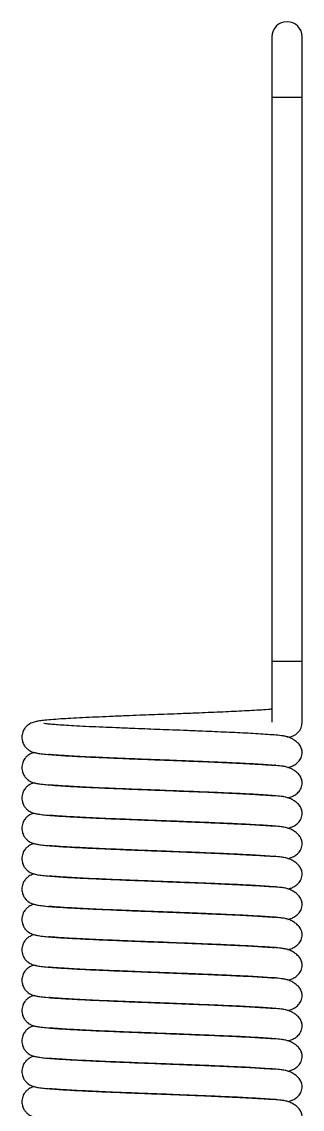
# Model space of a CAD drawing. Header units: millimetres. Extents: x -22 to 51, y -76 to 267.
# Drawn here: x -22 to 22, y 96.5 to 267.2 of the extents above; entities that cross this region are included whole.
import ezdxf

# ---------------------------------------------------------------- set-up
doc = ezdxf.new("R2010")
doc.units = ezdxf.units.MM

msp = doc.modelspace()

# ---------------------------------------------------------------- linework, layer by layer
at = {"color": 7, "linetype": 'Continuous', "lineweight": 25}
for p, q in [((17.23, 264.79), (17.23, 157.29)), ((21.98, 157.29), (21.98, 264.79)), ((21.98, 255.29), (17.23, 255.29)), ((21.98, 166.79), (17.23, 166.79)), ((21.95, 157.18), (21.98, 157.29))]:
    msp.add_line(p, q, dxfattribs=at)
for centre, start, end in [((19.6, 264.79), 0, 180), ((19.6, 157.29), 271.7047, 0)]:
    msp.add_arc(centre, 2.38, start, end, dxfattribs=at)
for points, knots in [([(17.23, 159.3), (17.02, 159.28), (16.47, 159.23), (15.27, 159.15), (13.77, 159.07), (11.64, 158.95), (9.29, 158.85), (6.79, 158.74), (4.7, 158.66), (2.54, 158.57), (0.37, 158.49), (-1.6, 158.41), (-3.62, 158.34), (-5.87, 158.24), (-8.19, 158.15), (-10.45, 158.05), (-12.48, 157.96), (-14.31, 157.86), (-15.99, 157.76), (-17.43, 157.66), (-18.59, 157.55), (-19.35, 157.45), (-20.04, 157.31), (-20.59, 157.11), (-21.05, 156.82), (-21.44, 156.45), (-21.81, 155.88), (-22.01, 155.11), (-21.94, 154.33), (-21.68, 153.7), (-21.33, 153.24), (-20.87, 152.85), (-20.29, 152.57), (-19.8, 152.45), (-19.13, 152.33), (-18.19, 152.22), (-16.98, 152.13), (-15.55, 152.03), (-14.08, 151.94), (-12.48, 151.86), (-10.23, 151.75), (-7.77, 151.65), (-5.21, 151.54), (-3.21, 151.46), (-1.19, 151.38), (0.82, 151.31), (2.63, 151.24), (4.39, 151.17), (6.25, 151.09), (8.34, 151), (10.57, 150.91), (12.73, 150.8), (14.59, 150.7), (16.01, 150.61), (16.99, 150.55), (17.68, 150.5), (17.77, 150.56), (17.81, 150.6)], [0, 0, 0, 0, 0.0134672, 0.0353747, 0.0560096, 0.0752154, 0.1119969, 0.1303218, 0.1485053, 0.1705146, 0.1894321, 0.2066258, 0.2235223, 0.2439714, 0.2686115, 0.2896821, 0.3127273, 0.3349804, 0.3558409, 0.3812908, 0.404431, 0.4254359, 0.4400035, 0.453907, 0.460731, 0.4674647, 0.4745224, 0.482248, 0.4898384, 0.4966089, 0.5026306, 0.5081504, 0.5185554, 0.5325078, 0.550328, 0.5723801, 0.5976928, 0.617773, 0.6373876, 0.6564262, 0.6750567, 0.7117496, 0.7300277, 0.7469863, 0.7668473, 0.7843413, 0.801012, 0.8153416, 0.8326171, 0.8527379, 0.875548, 0.9008976, 0.925036, 0.9469733, 0.9666171, 0.9842855, 1, 1, 1, 1]), ([(19.74, 150.16), (19.9, 150.21), (20.28, 150.3), (20.84, 150.59), (21.4, 151.03), (21.85, 151.66), (22.03, 152.6), (21.89, 153.16), (21.54, 153.77), (21.06, 154.24), (20.53, 154.6), (19.89, 154.91), (19.18, 155.09), (18.5, 155.17), (17.6, 155.26), (16.26, 155.35), (14.74, 155.45), (13.13, 155.54), (11.44, 155.62), (9.1, 155.73), (6.39, 155.84), (3.49, 155.96), (1.23, 156.05), (-0.79, 156.12), (-2.78, 156.2), (-4.95, 156.29), (-7.17, 156.38), (-9.4, 156.47), (-11.47, 156.56), (-13.38, 156.66), (-15, 156.75), (-16.29, 156.84), (-17.29, 156.91), (-18, 156.98), (-18.5, 157.05), (-18.53, 157.04), (-18.54, 157.04)], [0, 0, 0, 0, 0.015735, 0.034721, 0.055585, 0.07847, 0.103293, 0.128904, 0.151161, 0.169886, 0.185066, 0.199994, 0.213207, 0.231506, 0.26911, 0.307843, 0.34437, 0.378471, 0.410576, 0.442103, 0.504831, 0.54426, 0.578339, 0.608293, 0.636782, 0.669428, 0.709389, 0.743901, 0.782293, 0.821224, 0.857885, 0.892004, 0.923546, 0.952991, 0.98027, 1, 1, 1, 1]), ([(-20.04, 152.53), (-20.05, 152.52), (-20.25, 152.48), (-20.59, 152.34), (-21.05, 152.06), (-21.44, 151.69), (-21.81, 151.12), (-22.01, 150.34), (-21.94, 149.56), (-21.68, 148.93), (-21.33, 148.48), (-20.87, 148.08), (-20.29, 147.8), (-19.8, 147.68), (-19.13, 147.56), (-18.19, 147.46), (-16.98, 147.36), (-15.55, 147.26), (-14.08, 147.18), (-12.48, 147.09), (-10.23, 146.99), (-7.77, 146.88), (-5.21, 146.78), (-3.21, 146.7), (-1.19, 146.62), (0.82, 146.54), (2.63, 146.47), (4.39, 146.4), (6.25, 146.33), (8.34, 146.24), (10.57, 146.14), (12.73, 146.04), (14.59, 145.94), (16.01, 145.84), (16.99, 145.79), (17.68, 145.73), (17.77, 145.8), (17.81, 145.83)], [0, 0, 0, 0, 0.00081, 0.025618, 0.037794, 0.049809, 0.062402, 0.076186, 0.08973, 0.10181, 0.112554, 0.122403, 0.140969, 0.165864, 0.19766, 0.237007, 0.282172, 0.318001, 0.352999, 0.386969, 0.420211, 0.485681, 0.518294, 0.548553, 0.583991, 0.615205, 0.64495, 0.670518, 0.701342, 0.737243, 0.777943, 0.823174, 0.866243, 0.905386, 0.940436, 0.971961, 1, 1, 1, 1]), ([(19.74, 145.4), (19.9, 145.44), (20.28, 145.53), (20.84, 145.82), (21.4, 146.26), (21.85, 146.89), (22.03, 147.83), (21.89, 148.39), (21.54, 149.01), (21.06, 149.47), (20.53, 149.84), (19.89, 150.14), (19.18, 150.32), (18.5, 150.4), (17.6, 150.49), (16.26, 150.59), (14.74, 150.68), (13.13, 150.77), (11.44, 150.86), (9.1, 150.96), (6.39, 151.07), (3.49, 151.19), (1.23, 151.28), (-0.79, 151.36), (-2.78, 151.43), (-4.95, 151.52), (-7.17, 151.61), (-9.4, 151.71), (-11.47, 151.8), (-13.38, 151.9), (-15, 151.99), (-16.29, 152.07), (-17.19, 152.14), (-17.59, 152.18), (-17.74, 152.19)], [0, 0, 0, 0, 0.016693, 0.036835, 0.058969, 0.083247, 0.109582, 0.136752, 0.160364, 0.180228, 0.196333, 0.21217, 0.226187, 0.2456, 0.285494, 0.326584, 0.365335, 0.401512, 0.435572, 0.469018, 0.535565, 0.577395, 0.613548, 0.645326, 0.675549, 0.710183, 0.752577, 0.789189, 0.829919, 0.87122, 0.910113, 0.946309, 0.979771, 1, 1, 1, 1]), ([(-20.04, 147.76), (-20.05, 147.76), (-20.25, 147.71), (-20.59, 147.57), (-21.05, 147.29), (-21.44, 146.92), (-21.81, 146.35), (-22.01, 145.58), (-21.94, 144.8), (-21.68, 144.16), (-21.33, 143.71), (-20.87, 143.31), (-20.29, 143.04), (-19.8, 142.91), (-19.13, 142.8), (-18.19, 142.69), (-16.98, 142.59), (-15.55, 142.5), (-14.08, 142.41), (-12.48, 142.33), (-10.23, 142.22), (-7.77, 142.11), (-5.21, 142.01), (-3.21, 141.93), (-1.19, 141.85), (0.82, 141.77), (2.63, 141.7), (4.39, 141.63), (6.25, 141.56), (8.34, 141.47), (10.57, 141.38), (12.73, 141.27), (14.59, 141.17), (16.01, 141.08), (16.99, 141.02), (17.68, 140.97), (17.77, 141.03), (17.81, 141.06)], [0, 0, 0, 0, 0.00081, 0.025618, 0.037794, 0.049809, 0.062402, 0.076186, 0.08973, 0.10181, 0.112554, 0.122403, 0.140969, 0.165864, 0.19766, 0.237007, 0.282172, 0.318001, 0.352999, 0.386969, 0.420211, 0.485681, 0.518294, 0.548553, 0.583991, 0.615205, 0.64495, 0.670518, 0.701342, 0.737243, 0.777943, 0.823174, 0.866243, 0.905386, 0.940436, 0.971961, 1, 1, 1, 1]), ([(19.74, 140.63), (19.9, 140.67), (20.28, 140.76), (20.84, 141.05), (21.4, 141.49), (21.85, 142.12), (22.03, 143.06), (21.89, 143.63), (21.54, 144.24), (21.06, 144.71), (20.53, 145.07), (19.89, 145.38), (19.18, 145.56), (18.5, 145.64), (17.6, 145.73), (16.26, 145.82), (14.74, 145.92), (13.13, 146.01), (11.44, 146.09), (9.1, 146.19), (6.39, 146.31), (3.49, 146.42), (1.23, 146.51), (-0.79, 146.59), (-2.78, 146.67), (-4.95, 146.75), (-7.17, 146.84), (-9.4, 146.94), (-11.47, 147.03), (-13.38, 147.13), (-15, 147.22), (-16.29, 147.31), (-17.19, 147.37), (-17.59, 147.41), (-17.74, 147.43)], [0, 0, 0, 0, 0.016693, 0.036835, 0.058969, 0.083247, 0.109582, 0.136752, 0.160364, 0.180228, 0.196333, 0.21217, 0.226187, 0.2456, 0.285494, 0.326584, 0.365335, 0.401512, 0.435572, 0.469018, 0.535565, 0.577395, 0.613548, 0.645326, 0.675549, 0.710183, 0.752577, 0.789189, 0.829919, 0.87122, 0.910113, 0.946309, 0.979771, 1, 1, 1, 1]), ([(-20.04, 142.99), (-20.05, 142.99), (-20.25, 142.95), (-20.59, 142.81), (-21.05, 142.52), (-21.44, 142.16), (-21.81, 141.59), (-22.01, 140.81), (-21.94, 140.03), (-21.68, 139.4), (-21.33, 138.94), (-20.87, 138.55), (-20.29, 138.27), (-19.8, 138.15), (-19.13, 138.03), (-18.19, 137.93), (-16.98, 137.83), (-15.55, 137.73), (-14.08, 137.64), (-12.48, 137.56), (-10.23, 137.45), (-7.77, 137.35), (-5.21, 137.24), (-3.21, 137.16), (-1.19, 137.08), (0.82, 137.01), (2.63, 136.94), (4.39, 136.87), (6.25, 136.79), (8.34, 136.71), (10.57, 136.61), (12.73, 136.5), (14.59, 136.4), (16.01, 136.31), (16.99, 136.26), (17.68, 136.2), (17.77, 136.27), (17.81, 136.3)], [0, 0, 0, 0, 0.00081, 0.025618, 0.037794, 0.049809, 0.062402, 0.076186, 0.08973, 0.10181, 0.112554, 0.122403, 0.140969, 0.165864, 0.19766, 0.237007, 0.282172, 0.318001, 0.352999, 0.386969, 0.420211, 0.485681, 0.518294, 0.548553, 0.583991, 0.615205, 0.64495, 0.670518, 0.701342, 0.737243, 0.777943, 0.823174, 0.866243, 0.905386, 0.940436, 0.971961, 1, 1, 1, 1]), ([(19.74, 135.87), (19.9, 135.91), (20.28, 136), (20.84, 136.29), (21.4, 136.73), (21.85, 137.36), (22.03, 138.3), (21.89, 138.86), (21.54, 139.47), (21.06, 139.94), (20.53, 140.31), (19.89, 140.61), (19.18, 140.79), (18.5, 140.87), (17.6, 140.96), (16.26, 141.06), (14.74, 141.15), (13.13, 141.24), (11.44, 141.32), (9.1, 141.43), (6.39, 141.54), (3.49, 141.66), (1.23, 141.75), (-0.79, 141.82), (-2.78, 141.9), (-4.95, 141.99), (-7.17, 142.08), (-9.4, 142.17), (-11.47, 142.27), (-13.38, 142.36), (-15, 142.46), (-16.29, 142.54), (-17.19, 142.61), (-17.59, 142.65), (-17.74, 142.66)], [0, 0, 0, 0, 0.016693, 0.036835, 0.058969, 0.083247, 0.109582, 0.136752, 0.160364, 0.180228, 0.196333, 0.21217, 0.226187, 0.2456, 0.285494, 0.326584, 0.365335, 0.401512, 0.435572, 0.469018, 0.535565, 0.577395, 0.613548, 0.645326, 0.675549, 0.710183, 0.752577, 0.789189, 0.829919, 0.87122, 0.910113, 0.946309, 0.979771, 1, 1, 1, 1]), ([(-20.04, 138.23), (-20.05, 138.23), (-20.25, 138.18), (-20.59, 138.04), (-21.05, 137.76), (-21.44, 137.39), (-21.81, 136.82), (-22.01, 136.05), (-21.94, 135.27), (-21.68, 134.63), (-21.33, 134.18), (-20.87, 133.78), (-20.29, 133.5), (-19.8, 133.38), (-19.13, 133.26), (-18.19, 133.16), (-16.98, 133.06), (-15.55, 132.96), (-14.08, 132.88), (-12.48, 132.79), (-10.23, 132.69), (-7.77, 132.58), (-5.21, 132.48), (-3.21, 132.4), (-1.19, 132.32), (0.82, 132.24), (2.63, 132.17), (4.39, 132.1), (6.25, 132.03), (8.34, 131.94), (10.57, 131.84), (12.73, 131.74), (14.59, 131.64), (16.01, 131.55), (16.99, 131.49), (17.68, 131.43), (17.77, 131.5), (17.81, 131.53)], [0, 0, 0, 0, 0.00081, 0.025618, 0.037794, 0.049809, 0.062402, 0.076186, 0.08973, 0.10181, 0.112554, 0.122403, 0.140969, 0.165864, 0.19766, 0.237007, 0.282172, 0.318001, 0.352999, 0.386969, 0.420211, 0.485681, 0.518294, 0.548553, 0.583991, 0.615205, 0.64495, 0.670518, 0.701342, 0.737243, 0.777943, 0.823174, 0.866243, 0.905386, 0.940436, 0.971961, 1, 1, 1, 1]), ([(19.74, 131.1), (19.9, 131.14), (20.28, 131.23), (20.84, 131.52), (21.4, 131.96), (21.85, 132.59), (22.03, 133.53), (21.89, 134.09), (21.54, 134.71), (21.06, 135.17), (20.53, 135.54), (19.89, 135.85), (19.18, 136.02), (18.5, 136.11), (17.6, 136.19), (16.26, 136.29), (14.74, 136.38), (13.13, 136.47), (11.44, 136.56), (9.1, 136.66), (6.39, 136.78), (3.49, 136.89), (1.23, 136.98), (-0.79, 137.06), (-2.78, 137.13), (-4.95, 137.22), (-7.17, 137.31), (-9.4, 137.41), (-11.47, 137.5), (-13.38, 137.6), (-15, 137.69), (-16.29, 137.77), (-17.19, 137.84), (-17.59, 137.88), (-17.74, 137.89)], [0, 0, 0, 0, 0.0166928, 0.0368352, 0.0589686, 0.083247, 0.1095816, 0.1367517, 0.1603638, 0.1802282, 0.196333, 0.2121697, 0.2261867, 0.2456005, 0.2854938, 0.326584, 0.3653348, 0.401512, 0.4355721, 0.4690185, 0.535565, 0.5773947, 0.6135482, 0.6453258, 0.6755489, 0.7101831, 0.752577, 0.7891893, 0.8299193, 0.87122, 0.9101134, 0.946309, 0.9797709, 1, 1, 1, 1]), ([(-20.04, 133.46), (-20.05, 133.46), (-20.25, 133.41), (-20.59, 133.27), (-21.05, 132.99), (-21.44, 132.62), (-21.81, 132.05), (-22.01, 131.28), (-21.94, 130.5), (-21.68, 129.87), (-21.33, 129.41), (-20.87, 129.02), (-20.29, 128.74), (-19.8, 128.62), (-19.13, 128.5), (-18.19, 128.39), (-16.98, 128.29), (-15.55, 128.2), (-14.08, 128.11), (-12.48, 128.03), (-10.23, 127.92), (-7.77, 127.82), (-5.21, 127.71), (-3.21, 127.63), (-1.19, 127.55), (0.82, 127.48), (2.63, 127.41), (4.39, 127.34), (6.25, 127.26), (8.34, 127.17), (10.57, 127.08), (12.73, 126.97), (14.59, 126.87), (16.01, 126.78), (16.99, 126.72), (17.68, 126.67), (17.77, 126.73), (17.81, 126.76)], [0, 0, 0, 0, 0.00081, 0.025618, 0.037794, 0.049809, 0.062402, 0.076186, 0.08973, 0.10181, 0.112554, 0.122403, 0.140969, 0.165864, 0.19766, 0.237007, 0.282172, 0.318001, 0.352999, 0.386969, 0.420211, 0.485681, 0.518294, 0.548553, 0.583991, 0.615205, 0.64495, 0.670518, 0.701342, 0.737243, 0.777943, 0.823174, 0.866243, 0.905386, 0.940436, 0.971961, 1, 1, 1, 1]), ([(19.74, 126.33), (19.9, 126.37), (20.28, 126.46), (20.84, 126.75), (21.4, 127.2), (21.85, 127.82), (22.03, 128.76), (21.89, 129.33), (21.54, 129.94), (21.06, 130.41), (20.53, 130.77), (19.89, 131.08), (19.18, 131.26), (18.5, 131.34), (17.6, 131.43), (16.26, 131.52), (14.74, 131.62), (13.13, 131.71), (11.44, 131.79), (9.1, 131.9), (6.39, 132.01), (3.49, 132.13), (1.23, 132.21), (-0.79, 132.29), (-2.78, 132.37), (-4.95, 132.45), (-7.17, 132.55), (-9.4, 132.64), (-11.47, 132.73), (-13.38, 132.83), (-15, 132.92), (-16.29, 133.01), (-17.19, 133.07), (-17.59, 133.11), (-17.74, 133.13)], [0, 0, 0, 0, 0.016693, 0.036835, 0.058969, 0.083247, 0.109582, 0.136752, 0.160364, 0.180228, 0.196333, 0.21217, 0.226187, 0.2456, 0.285494, 0.326584, 0.365335, 0.401512, 0.435572, 0.469018, 0.535565, 0.577395, 0.613548, 0.645326, 0.675549, 0.710183, 0.752577, 0.789189, 0.829919, 0.87122, 0.910113, 0.946309, 0.979771, 1, 1, 1, 1]), ([(-20.04, 128.69), (-20.05, 128.69), (-20.25, 128.65), (-20.59, 128.51), (-21.05, 128.22), (-21.44, 127.86), (-21.81, 127.29), (-22.01, 126.51), (-21.94, 125.73), (-21.68, 125.1), (-21.33, 124.64), (-20.87, 124.25), (-20.29, 123.97), (-19.8, 123.85), (-19.13, 123.73), (-18.19, 123.63), (-16.98, 123.53), (-15.55, 123.43), (-14.08, 123.34), (-12.48, 123.26), (-10.23, 123.15), (-7.77, 123.05), (-5.21, 122.94), (-3.21, 122.86), (-1.19, 122.79), (0.82, 122.71), (2.63, 122.64), (4.39, 122.57), (6.25, 122.49), (8.34, 122.41), (10.57, 122.31), (12.73, 122.21), (14.59, 122.1), (16.01, 122.01), (16.99, 121.96), (17.68, 121.9), (17.77, 121.97), (17.81, 122)], [0, 0, 0, 0, 0.00081, 0.025618, 0.037794, 0.049809, 0.062402, 0.076186, 0.08973, 0.10181, 0.112554, 0.122403, 0.140969, 0.165864, 0.19766, 0.237007, 0.282172, 0.318001, 0.352999, 0.386969, 0.420211, 0.485681, 0.518294, 0.548553, 0.583991, 0.615205, 0.64495, 0.670518, 0.701342, 0.737243, 0.777943, 0.823174, 0.866243, 0.905386, 0.940436, 0.971961, 1, 1, 1, 1]), ([(19.74, 121.57), (19.9, 121.61), (20.28, 121.7), (20.84, 121.99), (21.4, 122.43), (21.85, 123.06), (22.03, 124), (21.89, 124.56), (21.54, 125.17), (21.06, 125.64), (20.53, 126.01), (19.89, 126.31), (19.18, 126.49), (18.5, 126.57), (17.6, 126.66), (16.26, 126.76), (14.74, 126.85), (13.13, 126.94), (11.44, 127.02), (9.1, 127.13), (6.39, 127.24), (3.49, 127.36), (1.23, 127.45), (-0.79, 127.52), (-2.78, 127.6), (-4.95, 127.69), (-7.17, 127.78), (-9.4, 127.87), (-11.47, 127.97), (-13.38, 128.06), (-15, 128.16), (-16.29, 128.24), (-17.19, 128.31), (-17.59, 128.35), (-17.74, 128.36)], [0, 0, 0, 0, 0.0166928, 0.0368352, 0.0589686, 0.083247, 0.1095816, 0.1367517, 0.1603638, 0.1802282, 0.196333, 0.2121697, 0.2261867, 0.2456005, 0.2854938, 0.326584, 0.3653348, 0.401512, 0.4355721, 0.4690185, 0.535565, 0.5773947, 0.6135482, 0.6453258, 0.6755489, 0.7101831, 0.752577, 0.7891893, 0.8299193, 0.87122, 0.9101134, 0.946309, 0.9797709, 1, 1, 1, 1]), ([(-20.04, 123.93), (-20.05, 123.93), (-20.25, 123.88), (-20.59, 123.74), (-21.05, 123.46), (-21.44, 123.09), (-21.81, 122.52), (-22.01, 121.75), (-21.94, 120.97), (-21.68, 120.33), (-21.33, 119.88), (-20.87, 119.48), (-20.29, 119.21), (-19.8, 119.08), (-19.13, 118.97), (-18.19, 118.86), (-16.98, 118.76), (-15.55, 118.67), (-14.08, 118.58), (-12.48, 118.49), (-10.23, 118.39), (-7.77, 118.28), (-5.21, 118.18), (-3.21, 118.1), (-1.19, 118.02), (0.82, 117.94), (2.63, 117.87), (4.39, 117.8), (6.25, 117.73), (8.34, 117.64), (10.57, 117.54), (12.73, 117.44), (14.59, 117.34), (16.01, 117.25), (16.99, 117.19), (17.68, 117.13), (17.77, 117.2), (17.81, 117.23)], [0, 0, 0, 0, 0.00081, 0.025618, 0.037794, 0.049809, 0.062402, 0.076186, 0.08973, 0.10181, 0.112554, 0.122403, 0.140969, 0.165864, 0.19766, 0.237007, 0.282172, 0.318001, 0.352999, 0.386969, 0.420211, 0.485681, 0.518294, 0.548553, 0.583991, 0.615205, 0.64495, 0.670518, 0.701342, 0.737243, 0.777943, 0.823174, 0.866243, 0.905386, 0.940436, 0.971961, 1, 1, 1, 1]), ([(19.74, 116.8), (19.9, 116.84), (20.28, 116.93), (20.84, 117.22), (21.4, 117.66), (21.85, 118.29), (22.03, 119.23), (21.89, 119.79), (21.54, 120.41), (21.06, 120.88), (20.53, 121.24), (19.89, 121.55), (19.18, 121.72), (18.5, 121.81), (17.6, 121.89), (16.26, 121.99), (14.74, 122.09), (13.13, 122.17), (11.44, 122.26), (9.1, 122.36), (6.39, 122.48), (3.49, 122.59), (1.23, 122.68), (-0.79, 122.76), (-2.78, 122.83), (-4.95, 122.92), (-7.17, 123.01), (-9.4, 123.11), (-11.47, 123.2), (-13.38, 123.3), (-15, 123.39), (-16.29, 123.47), (-17.19, 123.54), (-17.59, 123.58), (-17.74, 123.59)], [0, 0, 0, 0, 0.016693, 0.036835, 0.058969, 0.083247, 0.109582, 0.136752, 0.160364, 0.180228, 0.196333, 0.21217, 0.226187, 0.2456, 0.285494, 0.326584, 0.365335, 0.401512, 0.435572, 0.469018, 0.535565, 0.577395, 0.613548, 0.645326, 0.675549, 0.710183, 0.752577, 0.789189, 0.829919, 0.87122, 0.910113, 0.946309, 0.979771, 1, 1, 1, 1]), ([(-20.04, 119.16), (-20.05, 119.16), (-20.25, 119.12), (-20.59, 118.97), (-21.05, 118.69), (-21.44, 118.32), (-21.81, 117.75), (-22.01, 116.98), (-21.94, 116.2), (-21.68, 115.57), (-21.33, 115.11), (-20.87, 114.72), (-20.29, 114.44), (-19.8, 114.32), (-19.13, 114.2), (-18.19, 114.09), (-16.98, 113.99), (-15.55, 113.9), (-14.08, 113.81), (-12.48, 113.73), (-10.23, 113.62), (-7.77, 113.52), (-5.21, 113.41), (-3.21, 113.33), (-1.19, 113.25), (0.82, 113.18), (2.63, 113.11), (4.39, 113.04), (6.25, 112.96), (8.34, 112.87), (10.57, 112.78), (12.73, 112.67), (14.59, 112.57), (16.01, 112.48), (16.99, 112.42), (17.68, 112.37), (17.77, 112.43), (17.81, 112.46)], [0, 0, 0, 0, 0.00081, 0.025618, 0.037794, 0.049809, 0.062402, 0.076186, 0.08973, 0.10181, 0.112554, 0.122403, 0.140969, 0.165864, 0.19766, 0.237007, 0.282172, 0.318001, 0.352999, 0.386969, 0.420211, 0.485681, 0.518294, 0.548553, 0.583991, 0.615205, 0.64495, 0.670518, 0.701342, 0.737243, 0.777943, 0.823174, 0.866243, 0.905386, 0.940436, 0.971961, 1, 1, 1, 1]), ([(19.74, 112.03), (19.9, 112.07), (20.28, 112.17), (20.84, 112.45), (21.4, 112.9), (21.85, 113.53), (22.03, 114.46), (21.89, 115.03), (21.54, 115.64), (21.06, 116.11), (20.53, 116.47), (19.89, 116.78), (19.18, 116.96), (18.5, 117.04), (17.6, 117.13), (16.26, 117.22), (14.74, 117.32), (13.13, 117.41), (11.44, 117.49), (9.1, 117.6), (6.39, 117.71), (3.49, 117.83), (1.23, 117.91), (-0.79, 117.99), (-2.78, 118.07), (-4.95, 118.15), (-7.17, 118.25), (-9.4, 118.34), (-11.47, 118.43), (-13.38, 118.53), (-15, 118.62), (-16.29, 118.71), (-17.19, 118.77), (-17.59, 118.81), (-17.74, 118.83)], [0, 0, 0, 0, 0.0166928, 0.0368352, 0.0589686, 0.083247, 0.1095816, 0.1367517, 0.1603638, 0.1802282, 0.196333, 0.2121697, 0.2261867, 0.2456005, 0.2854938, 0.326584, 0.3653348, 0.401512, 0.4355721, 0.4690185, 0.535565, 0.5773947, 0.6135482, 0.6453258, 0.6755489, 0.7101831, 0.752577, 0.7891893, 0.8299193, 0.87122, 0.9101134, 0.946309, 0.9797709, 1, 1, 1, 1]), ([(-20.04, 114.4), (-20.05, 114.39), (-20.25, 114.35), (-20.59, 114.21), (-21.05, 113.92), (-21.44, 113.56), (-21.81, 112.99), (-22.01, 112.21), (-21.94, 111.43), (-21.68, 110.8), (-21.33, 110.35), (-20.87, 109.95), (-20.29, 109.67), (-19.8, 109.55), (-19.13, 109.43), (-18.19, 109.33), (-16.98, 109.23), (-15.55, 109.13), (-14.08, 109.05), (-12.48, 108.96), (-10.23, 108.85), (-7.77, 108.75), (-5.21, 108.64), (-3.21, 108.56), (-1.19, 108.49), (0.82, 108.41), (2.63, 108.34), (4.39, 108.27), (6.25, 108.19), (8.34, 108.11), (10.57, 108.01), (12.73, 107.91), (14.59, 107.8), (16.01, 107.71), (16.99, 107.66), (17.68, 107.6), (17.77, 107.67), (17.81, 107.7)], [0, 0, 0, 0, 0.00081, 0.025618, 0.037794, 0.049809, 0.062402, 0.076186, 0.08973, 0.10181, 0.112554, 0.122403, 0.140969, 0.165864, 0.19766, 0.237007, 0.282172, 0.318001, 0.352999, 0.386969, 0.420211, 0.485681, 0.518294, 0.548553, 0.583991, 0.615205, 0.64495, 0.670518, 0.701342, 0.737243, 0.777943, 0.823174, 0.866243, 0.905386, 0.940436, 0.971961, 1, 1, 1, 1]), ([(19.74, 107.27), (19.9, 107.31), (20.28, 107.4), (20.84, 107.69), (21.4, 108.13), (21.85, 108.76), (22.03, 109.7), (21.89, 110.26), (21.54, 110.87), (21.06, 111.34), (20.53, 111.71), (19.89, 112.01), (19.18, 112.19), (18.5, 112.27), (17.6, 112.36), (16.26, 112.46), (14.74, 112.55), (13.13, 112.64), (11.44, 112.72), (9.1, 112.83), (6.39, 112.94), (3.49, 113.06), (1.23, 113.15), (-0.79, 113.22), (-2.78, 113.3), (-4.95, 113.39), (-7.17, 113.48), (-9.4, 113.57), (-11.47, 113.67), (-13.38, 113.76), (-15, 113.86), (-16.29, 113.94), (-17.19, 114.01), (-17.59, 114.05), (-17.74, 114.06)], [0, 0, 0, 0, 0.016693, 0.036835, 0.058969, 0.083247, 0.109582, 0.136752, 0.160364, 0.180228, 0.196333, 0.21217, 0.226187, 0.2456, 0.285494, 0.326584, 0.365335, 0.401512, 0.435572, 0.469018, 0.535565, 0.577395, 0.613548, 0.645326, 0.675549, 0.710183, 0.752577, 0.789189, 0.829919, 0.87122, 0.910113, 0.946309, 0.979771, 1, 1, 1, 1]), ([(-20.04, 109.63), (-20.05, 109.63), (-20.25, 109.58), (-20.59, 109.44), (-21.05, 109.16), (-21.44, 108.79), (-21.81, 108.22), (-22.01, 107.45), (-21.94, 106.67), (-21.68, 106.03), (-21.33, 105.58), (-20.87, 105.18), (-20.29, 104.91), (-19.8, 104.78), (-19.13, 104.67), (-18.19, 104.56), (-16.98, 104.46), (-15.55, 104.37), (-14.08, 104.28), (-12.48, 104.2), (-10.23, 104.09), (-7.77, 103.98), (-5.21, 103.88), (-3.21, 103.8), (-1.19, 103.72), (0.82, 103.64), (2.63, 103.57), (4.39, 103.5), (6.25, 103.43), (8.34, 103.34), (10.57, 103.24), (12.73, 103.14), (14.59, 103.04), (16.01, 102.95), (16.99, 102.89), (17.68, 102.84), (17.77, 102.9), (17.81, 102.93)], [0, 0, 0, 0, 0.00081, 0.025618, 0.037794, 0.049809, 0.062402, 0.076186, 0.08973, 0.10181, 0.112554, 0.122403, 0.140969, 0.165864, 0.19766, 0.237007, 0.282172, 0.318001, 0.352999, 0.386969, 0.420211, 0.485681, 0.518294, 0.548553, 0.583991, 0.615205, 0.64495, 0.670518, 0.701342, 0.737243, 0.777943, 0.823174, 0.866243, 0.905386, 0.940436, 0.971961, 1, 1, 1, 1]), ([(19.74, 102.5), (19.9, 102.54), (20.28, 102.63), (20.84, 102.92), (21.4, 103.36), (21.85, 103.99), (22.03, 104.93), (21.89, 105.5), (21.54, 106.11), (21.06, 106.58), (20.53, 106.94), (19.89, 107.25), (19.18, 107.42), (18.5, 107.51), (17.6, 107.59), (16.26, 107.69), (14.74, 107.79), (13.13, 107.88), (11.44, 107.96), (9.1, 108.06), (6.39, 108.18), (3.49, 108.29), (1.23, 108.38), (-0.79, 108.46), (-2.78, 108.54), (-4.95, 108.62), (-7.17, 108.71), (-9.4, 108.81), (-11.47, 108.9), (-13.38, 109), (-15, 109.09), (-16.29, 109.18), (-17.19, 109.24), (-17.59, 109.28), (-17.74, 109.3)], [0, 0, 0, 0, 0.0166928, 0.0368352, 0.0589686, 0.083247, 0.1095816, 0.1367517, 0.1603638, 0.1802282, 0.196333, 0.2121697, 0.2261867, 0.2456005, 0.2854938, 0.326584, 0.3653348, 0.401512, 0.4355721, 0.4690185, 0.535565, 0.5773947, 0.6135482, 0.6453258, 0.6755489, 0.7101831, 0.752577, 0.7891893, 0.8299193, 0.87122, 0.9101134, 0.946309, 0.9797709, 1, 1, 1, 1]), ([(-20.04, 104.86), (-20.05, 104.86), (-20.25, 104.82), (-20.59, 104.68), (-21.05, 104.39), (-21.44, 104.02), (-21.81, 103.45), (-22.01, 102.68), (-21.94, 101.9), (-21.68, 101.27), (-21.33, 100.81), (-20.87, 100.42), (-20.29, 100.14), (-19.8, 100.02), (-19.13, 99.9), (-18.19, 99.79), (-16.98, 99.7), (-15.55, 99.6), (-14.08, 99.51), (-12.48, 99.43), (-10.23, 99.32), (-7.77, 99.22), (-5.21, 99.11), (-3.21, 99.03), (-1.19, 98.95), (0.82, 98.88), (2.63, 98.81), (4.39, 98.74), (6.25, 98.66), (8.34, 98.57), (10.57, 98.48), (12.73, 98.37), (14.59, 98.27), (16.01, 98.18), (16.99, 98.12), (17.68, 98.07), (17.77, 98.13), (17.81, 98.17)], [0, 0, 0, 0, 0.00081, 0.025618, 0.037794, 0.049809, 0.062402, 0.076186, 0.08973, 0.10181, 0.112554, 0.122403, 0.140969, 0.165864, 0.19766, 0.237007, 0.282172, 0.318001, 0.352999, 0.386969, 0.420211, 0.485681, 0.518294, 0.548553, 0.583991, 0.615205, 0.64495, 0.670518, 0.701342, 0.737243, 0.777943, 0.823174, 0.866243, 0.905386, 0.940436, 0.971961, 1, 1, 1, 1]), ([(19.74, 97.73), (19.9, 97.78), (20.28, 97.87), (20.84, 98.16), (21.4, 98.6), (21.85, 99.23), (22.03, 100.17), (21.89, 100.73), (21.54, 101.34), (21.06, 101.81), (20.53, 102.17), (19.89, 102.48), (19.18, 102.66), (18.5, 102.74), (17.6, 102.83), (16.26, 102.92), (14.74, 103.02), (13.13, 103.11), (11.44, 103.19), (9.1, 103.3), (6.39, 103.41), (3.49, 103.53), (1.23, 103.62), (-0.79, 103.69), (-2.78, 103.77), (-4.95, 103.86), (-7.17, 103.95), (-9.4, 104.04), (-11.47, 104.13), (-13.38, 104.23), (-15, 104.32), (-16.29, 104.41), (-17.19, 104.48), (-17.59, 104.51), (-17.74, 104.53)], [0, 0, 0, 0, 0.016693, 0.036835, 0.058969, 0.083247, 0.109582, 0.136752, 0.160364, 0.180228, 0.196333, 0.21217, 0.226187, 0.2456, 0.285494, 0.326584, 0.365335, 0.401512, 0.435572, 0.469018, 0.535565, 0.577395, 0.613548, 0.645326, 0.675549, 0.710183, 0.752577, 0.789189, 0.829919, 0.87122, 0.910113, 0.946309, 0.979771, 1, 1, 1, 1]), ([(-20.04, 100.1), (-20.05, 100.09), (-20.25, 100.05), (-20.59, 99.91), (-21.05, 99.63), (-21.44, 99.26), (-21.81, 98.69), (-22.01, 97.91), (-21.94, 97.13), (-21.68, 96.5), (-21.33, 96.05), (-20.87, 95.65), (-20.29, 95.37), (-19.8, 95.25), (-19.13, 95.13), (-18.19, 95.03), (-16.98, 94.93), (-15.55, 94.83), (-14.08, 94.75), (-12.48, 94.66), (-10.23, 94.56), (-7.77, 94.45), (-5.21, 94.35), (-3.21, 94.27), (-1.19, 94.19), (0.82, 94.11), (2.63, 94.04), (4.39, 93.97), (6.25, 93.9), (8.34, 93.81), (10.57, 93.71), (12.73, 93.61), (14.59, 93.51), (16.01, 93.41), (16.99, 93.36), (17.68, 93.3), (17.77, 93.37), (17.81, 93.4)], [0, 0, 0, 0, 0.00081, 0.025618, 0.037794, 0.049809, 0.062402, 0.076186, 0.08973, 0.10181, 0.112554, 0.122403, 0.140969, 0.165864, 0.19766, 0.237007, 0.282172, 0.318001, 0.352999, 0.386969, 0.420211, 0.485681, 0.518294, 0.548553, 0.583991, 0.615205, 0.64495, 0.670518, 0.701342, 0.737243, 0.777943, 0.823174, 0.866243, 0.905386, 0.940436, 0.971961, 1, 1, 1, 1]), ([(19.74, 92.97), (19.9, 93.01), (20.28, 93.1), (20.84, 93.39), (21.4, 93.83), (21.85, 94.46), (22.03, 95.4), (21.89, 95.96), (21.54, 96.58), (21.06, 97.04), (20.53, 97.41), (19.89, 97.71), (19.18, 97.89), (18.5, 97.97), (17.6, 98.06), (16.26, 98.16), (14.74, 98.25), (13.13, 98.34), (11.44, 98.43), (9.1, 98.53), (6.39, 98.64), (3.49, 98.76), (1.23, 98.85), (-0.79, 98.93), (-2.78, 99), (-4.95, 99.09), (-7.17, 99.18), (-9.4, 99.28), (-11.47, 99.37), (-13.38, 99.47), (-15, 99.56), (-16.29, 99.64), (-17.19, 99.71), (-17.59, 99.75), (-17.74, 99.76)], [0, 0, 0, 0, 0.016693, 0.036835, 0.058969, 0.083247, 0.109582, 0.136752, 0.160364, 0.180228, 0.196333, 0.21217, 0.226187, 0.2456, 0.285494, 0.326584, 0.365335, 0.401512, 0.435572, 0.469018, 0.535565, 0.577395, 0.613548, 0.645326, 0.675549, 0.710183, 0.752577, 0.789189, 0.829919, 0.87122, 0.910113, 0.946309, 0.979771, 1, 1, 1, 1])]:
    msp.add_open_spline(points, degree=3, knots=knots, dxfattribs=at)

doc.saveas('drawing.dxf')
